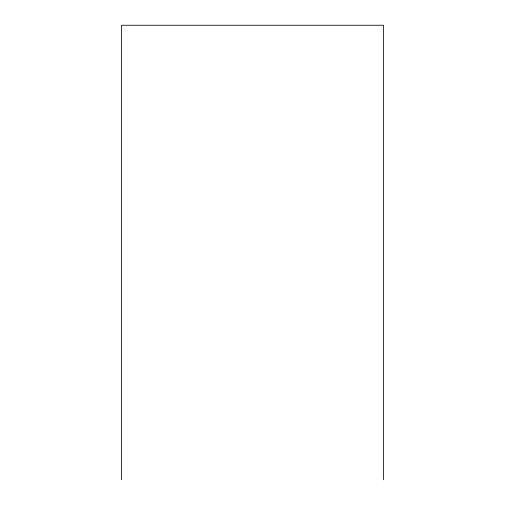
<?xml version="1.0" encoding="UTF-8"?>
<svg xmlns="http://www.w3.org/2000/svg" width="505" height="505" viewBox="0 0 505 505"><rect width="100%" height="100%" fill="white"/><g stroke="black" fill="none" stroke-linecap="round" stroke-linejoin="round"><path stroke-width="0.76" d="M383.522 479.75L383.522 25.25L121.478 25.25L121.478 479.75"/></g></svg>
